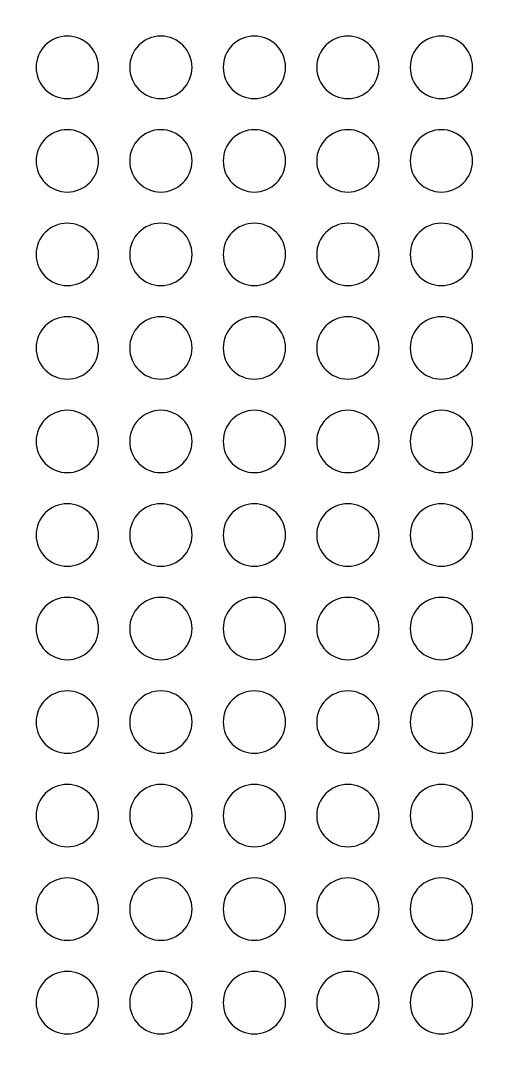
# Model space of a CAD drawing. Header units: centimetres. Extents: x -67.6 to -19.4, y -15.9 to 27.8.
# Drawn here: x -55.972 to -55.214, y -11.168 to -9.518 of the extents above; entities that cross this region are included whole.
import ezdxf

# ---------------------------------------------------------------- set-up
doc = ezdxf.new("R2010")
doc.units = ezdxf.units.CM
doc.header["$MEASUREMENT"] = 0
doc.layers.add('Layer 1', color=7, linetype='Continuous')

msp = doc.modelspace()

# ---------------------------------------------------------------- linework, layer by layer
at = {"layer": 'Layer 1', "color": 250, "lineweight": 25}
for points, knots in [([(-58.79744, -7.8929), (-58.79744, -7.8929), (-52.99744, -7.8929), (-52.99744, -7.8929), (-52.83244, -7.8929), (-52.69744, -8.0279), (-52.69744, -8.19291), (-52.69744, -8.19291), (-52.69744, -13.99289), (-52.69744, -13.99289), (-52.69744, -14.1579), (-52.83244, -14.2929), (-52.99744, -14.2929), (-52.99744, -14.2929), (-58.79744, -14.2929), (-58.79744, -14.2929), (-58.96243, -14.2929), (-59.09744, -14.1579), (-59.09744, -13.99289), (-59.09744, -13.99289), (-59.09744, -8.19291), (-59.09744, -8.19291), (-59.09744, -8.0279), (-58.96243, -7.8929), (-58.79744, -7.8929)], [0, 0, 0, 0, 0.125, 0.125, 0.125, 0.25, 0.25, 0.25, 0.375, 0.375, 0.375, 0.5, 0.5, 0.5, 0.625, 0.625, 0.625, 0.75, 0.75, 0.75, 0.875, 0.875, 0.875, 1, 1, 1, 1]), ([(-55.89744, -9.5429), (-55.86983, -9.5429), (-55.84744, -9.56529), (-55.84744, -9.5929), (-55.84744, -9.62051), (-55.86983, -9.6429), (-55.89744, -9.6429), (-55.92505, -9.6429), (-55.94744, -9.62051), (-55.94744, -9.5929), (-55.94744, -9.56529), (-55.92505, -9.5429), (-55.89744, -9.5429)], [0, 0, 0, 0, 0.25, 0.25, 0.25, 0.5, 0.5, 0.5, 0.75, 0.75, 0.75, 1, 1, 1, 1]), ([(-55.74744, -9.5429), (-55.71983, -9.5429), (-55.69744, -9.56529), (-55.69744, -9.5929), (-55.69744, -9.62051), (-55.71983, -9.6429), (-55.74744, -9.6429), (-55.77505, -9.6429), (-55.79744, -9.62051), (-55.79744, -9.5929), (-55.79744, -9.56529), (-55.77505, -9.5429), (-55.74744, -9.5429)], [0, 0, 0, 0, 0.25, 0.25, 0.25, 0.5, 0.5, 0.5, 0.75, 0.75, 0.75, 1, 1, 1, 1]), ([(-55.59744, -9.5429), (-55.56983, -9.5429), (-55.54744, -9.56529), (-55.54744, -9.5929), (-55.54744, -9.62051), (-55.56983, -9.6429), (-55.59744, -9.6429), (-55.62505, -9.6429), (-55.64744, -9.62051), (-55.64744, -9.5929), (-55.64744, -9.56529), (-55.62505, -9.5429), (-55.59744, -9.5429)], [0, 0, 0, 0, 0.25, 0.25, 0.25, 0.5, 0.5, 0.5, 0.75, 0.75, 0.75, 1, 1, 1, 1]), ([(-55.44744, -9.5429), (-55.41983, -9.5429), (-55.39744, -9.56529), (-55.39744, -9.5929), (-55.39744, -9.62051), (-55.41983, -9.6429), (-55.44744, -9.6429), (-55.47505, -9.6429), (-55.49744, -9.62051), (-55.49744, -9.5929), (-55.49744, -9.56529), (-55.47505, -9.5429), (-55.44744, -9.5429)], [0, 0, 0, 0, 0.25, 0.25, 0.25, 0.5, 0.5, 0.5, 0.75, 0.75, 0.75, 1, 1, 1, 1]), ([(-55.29744, -9.5429), (-55.26983, -9.5429), (-55.24744, -9.56529), (-55.24744, -9.5929), (-55.24744, -9.62051), (-55.26983, -9.6429), (-55.29744, -9.6429), (-55.32505, -9.6429), (-55.34744, -9.62051), (-55.34744, -9.5929), (-55.34744, -9.56529), (-55.32505, -9.5429), (-55.29744, -9.5429)], [0, 0, 0, 0, 0.25, 0.25, 0.25, 0.5, 0.5, 0.5, 0.75, 0.75, 0.75, 1, 1, 1, 1]), ([(-55.89744, -9.6929), (-55.86983, -9.6929), (-55.84744, -9.71529), (-55.84744, -9.7429), (-55.84744, -9.77051), (-55.86983, -9.7929), (-55.89744, -9.7929), (-55.92505, -9.7929), (-55.94744, -9.77051), (-55.94744, -9.7429), (-55.94744, -9.71529), (-55.92505, -9.6929), (-55.89744, -9.6929)], [0, 0, 0, 0, 0.25, 0.25, 0.25, 0.5, 0.5, 0.5, 0.75, 0.75, 0.75, 1, 1, 1, 1]), ([(-55.74744, -9.6929), (-55.71983, -9.6929), (-55.69744, -9.71529), (-55.69744, -9.7429), (-55.69744, -9.77051), (-55.71983, -9.7929), (-55.74744, -9.7929), (-55.77505, -9.7929), (-55.79744, -9.77051), (-55.79744, -9.7429), (-55.79744, -9.71529), (-55.77505, -9.6929), (-55.74744, -9.6929)], [0, 0, 0, 0, 0.25, 0.25, 0.25, 0.5, 0.5, 0.5, 0.75, 0.75, 0.75, 1, 1, 1, 1]), ([(-55.59744, -9.6929), (-55.56983, -9.6929), (-55.54744, -9.71529), (-55.54744, -9.7429), (-55.54744, -9.77051), (-55.56983, -9.7929), (-55.59744, -9.7929), (-55.62505, -9.7929), (-55.64744, -9.77051), (-55.64744, -9.7429), (-55.64744, -9.71529), (-55.62505, -9.6929), (-55.59744, -9.6929)], [0, 0, 0, 0, 0.25, 0.25, 0.25, 0.5, 0.5, 0.5, 0.75, 0.75, 0.75, 1, 1, 1, 1]), ([(-55.44744, -9.6929), (-55.41983, -9.6929), (-55.39744, -9.71529), (-55.39744, -9.7429), (-55.39744, -9.77051), (-55.41983, -9.7929), (-55.44744, -9.7929), (-55.47505, -9.7929), (-55.49744, -9.77051), (-55.49744, -9.7429), (-55.49744, -9.71529), (-55.47505, -9.6929), (-55.44744, -9.6929)], [0, 0, 0, 0, 0.25, 0.25, 0.25, 0.5, 0.5, 0.5, 0.75, 0.75, 0.75, 1, 1, 1, 1]), ([(-55.29744, -9.6929), (-55.26983, -9.6929), (-55.24744, -9.71529), (-55.24744, -9.7429), (-55.24744, -9.77051), (-55.26983, -9.7929), (-55.29744, -9.7929), (-55.32505, -9.7929), (-55.34744, -9.77051), (-55.34744, -9.7429), (-55.34744, -9.71529), (-55.32505, -9.6929), (-55.29744, -9.6929)], [0, 0, 0, 0, 0.25, 0.25, 0.25, 0.5, 0.5, 0.5, 0.75, 0.75, 0.75, 1, 1, 1, 1]), ([(-55.89744, -9.8429), (-55.86983, -9.8429), (-55.84744, -9.86529), (-55.84744, -9.8929), (-55.84744, -9.92051), (-55.86983, -9.9429), (-55.89744, -9.9429), (-55.92505, -9.9429), (-55.94744, -9.92051), (-55.94744, -9.8929), (-55.94744, -9.86529), (-55.92505, -9.8429), (-55.89744, -9.8429)], [0, 0, 0, 0, 0.25, 0.25, 0.25, 0.5, 0.5, 0.5, 0.75, 0.75, 0.75, 1, 1, 1, 1]), ([(-55.74744, -9.8429), (-55.71983, -9.8429), (-55.69744, -9.86529), (-55.69744, -9.8929), (-55.69744, -9.92051), (-55.71983, -9.9429), (-55.74744, -9.9429), (-55.77505, -9.9429), (-55.79744, -9.92051), (-55.79744, -9.8929), (-55.79744, -9.86529), (-55.77505, -9.8429), (-55.74744, -9.8429)], [0, 0, 0, 0, 0.25, 0.25, 0.25, 0.5, 0.5, 0.5, 0.75, 0.75, 0.75, 1, 1, 1, 1]), ([(-55.59744, -9.8429), (-55.56983, -9.8429), (-55.54744, -9.86529), (-55.54744, -9.8929), (-55.54744, -9.92051), (-55.56983, -9.9429), (-55.59744, -9.9429), (-55.62505, -9.9429), (-55.64744, -9.92051), (-55.64744, -9.8929), (-55.64744, -9.86529), (-55.62505, -9.8429), (-55.59744, -9.8429)], [0, 0, 0, 0, 0.25, 0.25, 0.25, 0.5, 0.5, 0.5, 0.75, 0.75, 0.75, 1, 1, 1, 1]), ([(-55.44744, -9.8429), (-55.41983, -9.8429), (-55.39744, -9.86529), (-55.39744, -9.8929), (-55.39744, -9.92051), (-55.41983, -9.9429), (-55.44744, -9.9429), (-55.47505, -9.9429), (-55.49744, -9.92051), (-55.49744, -9.8929), (-55.49744, -9.86529), (-55.47505, -9.8429), (-55.44744, -9.8429)], [0, 0, 0, 0, 0.25, 0.25, 0.25, 0.5, 0.5, 0.5, 0.75, 0.75, 0.75, 1, 1, 1, 1]), ([(-55.29744, -9.8429), (-55.26983, -9.8429), (-55.24744, -9.86529), (-55.24744, -9.8929), (-55.24744, -9.92051), (-55.26983, -9.9429), (-55.29744, -9.9429), (-55.32505, -9.9429), (-55.34744, -9.92051), (-55.34744, -9.8929), (-55.34744, -9.86529), (-55.32505, -9.8429), (-55.29744, -9.8429)], [0, 0, 0, 0, 0.25, 0.25, 0.25, 0.5, 0.5, 0.5, 0.75, 0.75, 0.75, 1, 1, 1, 1]), ([(-55.89744, -9.9929), (-55.86983, -9.9929), (-55.84744, -10.01529), (-55.84744, -10.0429), (-55.84744, -10.07051), (-55.86983, -10.0929), (-55.89744, -10.0929), (-55.92505, -10.0929), (-55.94744, -10.07051), (-55.94744, -10.0429), (-55.94744, -10.01529), (-55.92505, -9.9929), (-55.89744, -9.9929)], [0, 0, 0, 0, 0.25, 0.25, 0.25, 0.5, 0.5, 0.5, 0.75, 0.75, 0.75, 1, 1, 1, 1]), ([(-55.74744, -9.9929), (-55.71983, -9.9929), (-55.69744, -10.01529), (-55.69744, -10.0429), (-55.69744, -10.07051), (-55.71983, -10.0929), (-55.74744, -10.0929), (-55.77505, -10.0929), (-55.79744, -10.07051), (-55.79744, -10.0429), (-55.79744, -10.01529), (-55.77505, -9.9929), (-55.74744, -9.9929)], [0, 0, 0, 0, 0.25, 0.25, 0.25, 0.5, 0.5, 0.5, 0.75, 0.75, 0.75, 1, 1, 1, 1]), ([(-55.59744, -9.9929), (-55.56983, -9.9929), (-55.54744, -10.01529), (-55.54744, -10.0429), (-55.54744, -10.07051), (-55.56983, -10.0929), (-55.59744, -10.0929), (-55.62505, -10.0929), (-55.64744, -10.07051), (-55.64744, -10.0429), (-55.64744, -10.01529), (-55.62505, -9.9929), (-55.59744, -9.9929)], [0, 0, 0, 0, 0.25, 0.25, 0.25, 0.5, 0.5, 0.5, 0.75, 0.75, 0.75, 1, 1, 1, 1]), ([(-55.44744, -9.9929), (-55.41983, -9.9929), (-55.39744, -10.01529), (-55.39744, -10.0429), (-55.39744, -10.07051), (-55.41983, -10.0929), (-55.44744, -10.0929), (-55.47505, -10.0929), (-55.49744, -10.07051), (-55.49744, -10.0429), (-55.49744, -10.01529), (-55.47505, -9.9929), (-55.44744, -9.9929)], [0, 0, 0, 0, 0.25, 0.25, 0.25, 0.5, 0.5, 0.5, 0.75, 0.75, 0.75, 1, 1, 1, 1]), ([(-55.29744, -9.9929), (-55.26983, -9.9929), (-55.24744, -10.01529), (-55.24744, -10.0429), (-55.24744, -10.07051), (-55.26983, -10.0929), (-55.29744, -10.0929), (-55.32505, -10.0929), (-55.34744, -10.07051), (-55.34744, -10.0429), (-55.34744, -10.01529), (-55.32505, -9.9929), (-55.29744, -9.9929)], [0, 0, 0, 0, 0.25, 0.25, 0.25, 0.5, 0.5, 0.5, 0.75, 0.75, 0.75, 1, 1, 1, 1]), ([(-55.89744, -10.1429), (-55.86983, -10.1429), (-55.84744, -10.16529), (-55.84744, -10.1929), (-55.84744, -10.22051), (-55.86983, -10.2429), (-55.89744, -10.2429), (-55.92505, -10.2429), (-55.94744, -10.22051), (-55.94744, -10.1929), (-55.94744, -10.16529), (-55.92505, -10.1429), (-55.89744, -10.1429)], [0, 0, 0, 0, 0.25, 0.25, 0.25, 0.5, 0.5, 0.5, 0.75, 0.75, 0.75, 1, 1, 1, 1]), ([(-55.74744, -10.1429), (-55.71983, -10.1429), (-55.69744, -10.16529), (-55.69744, -10.1929), (-55.69744, -10.22051), (-55.71983, -10.2429), (-55.74744, -10.2429), (-55.77505, -10.2429), (-55.79744, -10.22051), (-55.79744, -10.1929), (-55.79744, -10.16529), (-55.77505, -10.1429), (-55.74744, -10.1429)], [0, 0, 0, 0, 0.25, 0.25, 0.25, 0.5, 0.5, 0.5, 0.75, 0.75, 0.75, 1, 1, 1, 1]), ([(-55.59744, -10.1429), (-55.56983, -10.1429), (-55.54744, -10.16529), (-55.54744, -10.1929), (-55.54744, -10.22051), (-55.56983, -10.2429), (-55.59744, -10.2429), (-55.62505, -10.2429), (-55.64744, -10.22051), (-55.64744, -10.1929), (-55.64744, -10.16529), (-55.62505, -10.1429), (-55.59744, -10.1429)], [0, 0, 0, 0, 0.25, 0.25, 0.25, 0.5, 0.5, 0.5, 0.75, 0.75, 0.75, 1, 1, 1, 1]), ([(-55.44744, -10.1429), (-55.41983, -10.1429), (-55.39744, -10.16529), (-55.39744, -10.1929), (-55.39744, -10.22051), (-55.41983, -10.2429), (-55.44744, -10.2429), (-55.47505, -10.2429), (-55.49744, -10.22051), (-55.49744, -10.1929), (-55.49744, -10.16529), (-55.47505, -10.1429), (-55.44744, -10.1429)], [0, 0, 0, 0, 0.25, 0.25, 0.25, 0.5, 0.5, 0.5, 0.75, 0.75, 0.75, 1, 1, 1, 1]), ([(-55.29744, -10.1429), (-55.26983, -10.1429), (-55.24744, -10.16529), (-55.24744, -10.1929), (-55.24744, -10.22051), (-55.26983, -10.2429), (-55.29744, -10.2429), (-55.32505, -10.2429), (-55.34744, -10.22051), (-55.34744, -10.1929), (-55.34744, -10.16529), (-55.32505, -10.1429), (-55.29744, -10.1429)], [0, 0, 0, 0, 0.25, 0.25, 0.25, 0.5, 0.5, 0.5, 0.75, 0.75, 0.75, 1, 1, 1, 1]), ([(-55.89744, -10.2929), (-55.86983, -10.2929), (-55.84744, -10.31529), (-55.84744, -10.3429), (-55.84744, -10.37051), (-55.86983, -10.3929), (-55.89744, -10.3929), (-55.92505, -10.3929), (-55.94744, -10.37051), (-55.94744, -10.3429), (-55.94744, -10.31529), (-55.92505, -10.2929), (-55.89744, -10.2929)], [0, 0, 0, 0, 0.25, 0.25, 0.25, 0.5, 0.5, 0.5, 0.75, 0.75, 0.75, 1, 1, 1, 1]), ([(-55.74744, -10.2929), (-55.71983, -10.2929), (-55.69744, -10.31529), (-55.69744, -10.3429), (-55.69744, -10.37051), (-55.71983, -10.3929), (-55.74744, -10.3929), (-55.77505, -10.3929), (-55.79744, -10.37051), (-55.79744, -10.3429), (-55.79744, -10.31529), (-55.77505, -10.2929), (-55.74744, -10.2929)], [0, 0, 0, 0, 0.25, 0.25, 0.25, 0.5, 0.5, 0.5, 0.75, 0.75, 0.75, 1, 1, 1, 1]), ([(-55.59744, -10.2929), (-55.56983, -10.2929), (-55.54744, -10.31529), (-55.54744, -10.3429), (-55.54744, -10.37051), (-55.56983, -10.3929), (-55.59744, -10.3929), (-55.62505, -10.3929), (-55.64744, -10.37051), (-55.64744, -10.3429), (-55.64744, -10.31529), (-55.62505, -10.2929), (-55.59744, -10.2929)], [0, 0, 0, 0, 0.25, 0.25, 0.25, 0.5, 0.5, 0.5, 0.75, 0.75, 0.75, 1, 1, 1, 1]), ([(-55.44744, -10.2929), (-55.41983, -10.2929), (-55.39744, -10.31529), (-55.39744, -10.3429), (-55.39744, -10.37051), (-55.41983, -10.3929), (-55.44744, -10.3929), (-55.47505, -10.3929), (-55.49744, -10.37051), (-55.49744, -10.3429), (-55.49744, -10.31529), (-55.47505, -10.2929), (-55.44744, -10.2929)], [0, 0, 0, 0, 0.25, 0.25, 0.25, 0.5, 0.5, 0.5, 0.75, 0.75, 0.75, 1, 1, 1, 1]), ([(-55.29744, -10.2929), (-55.26983, -10.2929), (-55.24744, -10.31529), (-55.24744, -10.3429), (-55.24744, -10.37051), (-55.26983, -10.3929), (-55.29744, -10.3929), (-55.32505, -10.3929), (-55.34744, -10.37051), (-55.34744, -10.3429), (-55.34744, -10.31529), (-55.32505, -10.2929), (-55.29744, -10.2929)], [0, 0, 0, 0, 0.25, 0.25, 0.25, 0.5, 0.5, 0.5, 0.75, 0.75, 0.75, 1, 1, 1, 1]), ([(-55.89744, -10.4429), (-55.86983, -10.4429), (-55.84744, -10.46529), (-55.84744, -10.4929), (-55.84744, -10.52051), (-55.86983, -10.5429), (-55.89744, -10.5429), (-55.92505, -10.5429), (-55.94744, -10.52051), (-55.94744, -10.4929), (-55.94744, -10.46529), (-55.92505, -10.4429), (-55.89744, -10.4429)], [0, 0, 0, 0, 0.25, 0.25, 0.25, 0.5, 0.5, 0.5, 0.75, 0.75, 0.75, 1, 1, 1, 1]), ([(-55.74744, -10.4429), (-55.71983, -10.4429), (-55.69744, -10.46529), (-55.69744, -10.4929), (-55.69744, -10.52051), (-55.71983, -10.5429), (-55.74744, -10.5429), (-55.77505, -10.5429), (-55.79744, -10.52051), (-55.79744, -10.4929), (-55.79744, -10.46529), (-55.77505, -10.4429), (-55.74744, -10.4429)], [0, 0, 0, 0, 0.25, 0.25, 0.25, 0.5, 0.5, 0.5, 0.75, 0.75, 0.75, 1, 1, 1, 1]), ([(-55.59744, -10.4429), (-55.56983, -10.4429), (-55.54744, -10.46529), (-55.54744, -10.4929), (-55.54744, -10.52051), (-55.56983, -10.5429), (-55.59744, -10.5429), (-55.62505, -10.5429), (-55.64744, -10.52051), (-55.64744, -10.4929), (-55.64744, -10.46529), (-55.62505, -10.4429), (-55.59744, -10.4429)], [0, 0, 0, 0, 0.25, 0.25, 0.25, 0.5, 0.5, 0.5, 0.75, 0.75, 0.75, 1, 1, 1, 1]), ([(-55.44744, -10.4429), (-55.41983, -10.4429), (-55.39744, -10.46529), (-55.39744, -10.4929), (-55.39744, -10.52051), (-55.41983, -10.5429), (-55.44744, -10.5429), (-55.47505, -10.5429), (-55.49744, -10.52051), (-55.49744, -10.4929), (-55.49744, -10.46529), (-55.47505, -10.4429), (-55.44744, -10.4429)], [0, 0, 0, 0, 0.25, 0.25, 0.25, 0.5, 0.5, 0.5, 0.75, 0.75, 0.75, 1, 1, 1, 1]), ([(-55.29744, -10.4429), (-55.26983, -10.4429), (-55.24744, -10.46529), (-55.24744, -10.4929), (-55.24744, -10.52051), (-55.26983, -10.5429), (-55.29744, -10.5429), (-55.32505, -10.5429), (-55.34744, -10.52051), (-55.34744, -10.4929), (-55.34744, -10.46529), (-55.32505, -10.4429), (-55.29744, -10.4429)], [0, 0, 0, 0, 0.25, 0.25, 0.25, 0.5, 0.5, 0.5, 0.75, 0.75, 0.75, 1, 1, 1, 1]), ([(-55.89744, -10.5929), (-55.86983, -10.5929), (-55.84744, -10.61529), (-55.84744, -10.6429), (-55.84744, -10.67051), (-55.86983, -10.6929), (-55.89744, -10.6929), (-55.92505, -10.6929), (-55.94744, -10.67051), (-55.94744, -10.6429), (-55.94744, -10.61529), (-55.92505, -10.5929), (-55.89744, -10.5929)], [0, 0, 0, 0, 0.25, 0.25, 0.25, 0.5, 0.5, 0.5, 0.75, 0.75, 0.75, 1, 1, 1, 1]), ([(-55.74744, -10.5929), (-55.71983, -10.5929), (-55.69744, -10.61529), (-55.69744, -10.6429), (-55.69744, -10.67051), (-55.71983, -10.6929), (-55.74744, -10.6929), (-55.77505, -10.6929), (-55.79744, -10.67051), (-55.79744, -10.6429), (-55.79744, -10.61529), (-55.77505, -10.5929), (-55.74744, -10.5929)], [0, 0, 0, 0, 0.25, 0.25, 0.25, 0.5, 0.5, 0.5, 0.75, 0.75, 0.75, 1, 1, 1, 1]), ([(-55.59744, -10.5929), (-55.56983, -10.5929), (-55.54744, -10.61529), (-55.54744, -10.6429), (-55.54744, -10.67051), (-55.56983, -10.6929), (-55.59744, -10.6929), (-55.62505, -10.6929), (-55.64744, -10.67051), (-55.64744, -10.6429), (-55.64744, -10.61529), (-55.62505, -10.5929), (-55.59744, -10.5929)], [0, 0, 0, 0, 0.25, 0.25, 0.25, 0.5, 0.5, 0.5, 0.75, 0.75, 0.75, 1, 1, 1, 1]), ([(-55.44744, -10.5929), (-55.41983, -10.5929), (-55.39744, -10.61529), (-55.39744, -10.6429), (-55.39744, -10.67051), (-55.41983, -10.6929), (-55.44744, -10.6929), (-55.47505, -10.6929), (-55.49744, -10.67051), (-55.49744, -10.6429), (-55.49744, -10.61529), (-55.47505, -10.5929), (-55.44744, -10.5929)], [0, 0, 0, 0, 0.25, 0.25, 0.25, 0.5, 0.5, 0.5, 0.75, 0.75, 0.75, 1, 1, 1, 1]), ([(-55.29744, -10.5929), (-55.26983, -10.5929), (-55.24744, -10.61529), (-55.24744, -10.6429), (-55.24744, -10.67051), (-55.26983, -10.6929), (-55.29744, -10.6929), (-55.32505, -10.6929), (-55.34744, -10.67051), (-55.34744, -10.6429), (-55.34744, -10.61529), (-55.32505, -10.5929), (-55.29744, -10.5929)], [0, 0, 0, 0, 0.25, 0.25, 0.25, 0.5, 0.5, 0.5, 0.75, 0.75, 0.75, 1, 1, 1, 1]), ([(-55.89744, -10.7429), (-55.86983, -10.7429), (-55.84744, -10.76529), (-55.84744, -10.7929), (-55.84744, -10.82051), (-55.86983, -10.8429), (-55.89744, -10.8429), (-55.92505, -10.8429), (-55.94744, -10.82051), (-55.94744, -10.7929), (-55.94744, -10.76529), (-55.92505, -10.7429), (-55.89744, -10.7429)], [0, 0, 0, 0, 0.25, 0.25, 0.25, 0.5, 0.5, 0.5, 0.75, 0.75, 0.75, 1, 1, 1, 1]), ([(-55.74744, -10.7429), (-55.71983, -10.7429), (-55.69744, -10.76529), (-55.69744, -10.7929), (-55.69744, -10.82051), (-55.71983, -10.8429), (-55.74744, -10.8429), (-55.77505, -10.8429), (-55.79744, -10.82051), (-55.79744, -10.7929), (-55.79744, -10.76529), (-55.77505, -10.7429), (-55.74744, -10.7429)], [0, 0, 0, 0, 0.25, 0.25, 0.25, 0.5, 0.5, 0.5, 0.75, 0.75, 0.75, 1, 1, 1, 1]), ([(-55.59744, -10.7429), (-55.56983, -10.7429), (-55.54744, -10.76529), (-55.54744, -10.7929), (-55.54744, -10.82051), (-55.56983, -10.8429), (-55.59744, -10.8429), (-55.62505, -10.8429), (-55.64744, -10.82051), (-55.64744, -10.7929), (-55.64744, -10.76529), (-55.62505, -10.7429), (-55.59744, -10.7429)], [0, 0, 0, 0, 0.25, 0.25, 0.25, 0.5, 0.5, 0.5, 0.75, 0.75, 0.75, 1, 1, 1, 1]), ([(-55.44744, -10.7429), (-55.41983, -10.7429), (-55.39744, -10.76529), (-55.39744, -10.7929), (-55.39744, -10.82051), (-55.41983, -10.8429), (-55.44744, -10.8429), (-55.47505, -10.8429), (-55.49744, -10.82051), (-55.49744, -10.7929), (-55.49744, -10.76529), (-55.47505, -10.7429), (-55.44744, -10.7429)], [0, 0, 0, 0, 0.25, 0.25, 0.25, 0.5, 0.5, 0.5, 0.75, 0.75, 0.75, 1, 1, 1, 1]), ([(-55.29744, -10.7429), (-55.26983, -10.7429), (-55.24744, -10.76529), (-55.24744, -10.7929), (-55.24744, -10.82051), (-55.26983, -10.8429), (-55.29744, -10.8429), (-55.32505, -10.8429), (-55.34744, -10.82051), (-55.34744, -10.7929), (-55.34744, -10.76529), (-55.32505, -10.7429), (-55.29744, -10.7429)], [0, 0, 0, 0, 0.25, 0.25, 0.25, 0.5, 0.5, 0.5, 0.75, 0.75, 0.75, 1, 1, 1, 1]), ([(-55.89744, -10.8929), (-55.86983, -10.8929), (-55.84744, -10.91529), (-55.84744, -10.9429), (-55.84744, -10.97051), (-55.86983, -10.9929), (-55.89744, -10.9929), (-55.92505, -10.9929), (-55.94744, -10.97051), (-55.94744, -10.9429), (-55.94744, -10.91529), (-55.92505, -10.8929), (-55.89744, -10.8929)], [0, 0, 0, 0, 0.25, 0.25, 0.25, 0.5, 0.5, 0.5, 0.75, 0.75, 0.75, 1, 1, 1, 1]), ([(-55.74744, -10.8929), (-55.71983, -10.8929), (-55.69744, -10.91529), (-55.69744, -10.9429), (-55.69744, -10.97051), (-55.71983, -10.9929), (-55.74744, -10.9929), (-55.77505, -10.9929), (-55.79744, -10.97051), (-55.79744, -10.9429), (-55.79744, -10.91529), (-55.77505, -10.8929), (-55.74744, -10.8929)], [0, 0, 0, 0, 0.25, 0.25, 0.25, 0.5, 0.5, 0.5, 0.75, 0.75, 0.75, 1, 1, 1, 1]), ([(-55.59744, -10.8929), (-55.56983, -10.8929), (-55.54744, -10.91529), (-55.54744, -10.9429), (-55.54744, -10.97051), (-55.56983, -10.9929), (-55.59744, -10.9929), (-55.62505, -10.9929), (-55.64744, -10.97051), (-55.64744, -10.9429), (-55.64744, -10.91529), (-55.62505, -10.8929), (-55.59744, -10.8929)], [0, 0, 0, 0, 0.25, 0.25, 0.25, 0.5, 0.5, 0.5, 0.75, 0.75, 0.75, 1, 1, 1, 1]), ([(-55.44744, -10.8929), (-55.41983, -10.8929), (-55.39744, -10.91529), (-55.39744, -10.9429), (-55.39744, -10.97051), (-55.41983, -10.9929), (-55.44744, -10.9929), (-55.47505, -10.9929), (-55.49744, -10.97051), (-55.49744, -10.9429), (-55.49744, -10.91529), (-55.47505, -10.8929), (-55.44744, -10.8929)], [0, 0, 0, 0, 0.25, 0.25, 0.25, 0.5, 0.5, 0.5, 0.75, 0.75, 0.75, 1, 1, 1, 1]), ([(-55.29744, -10.8929), (-55.26983, -10.8929), (-55.24744, -10.91529), (-55.24744, -10.9429), (-55.24744, -10.97051), (-55.26983, -10.9929), (-55.29744, -10.9929), (-55.32505, -10.9929), (-55.34744, -10.97051), (-55.34744, -10.9429), (-55.34744, -10.91529), (-55.32505, -10.8929), (-55.29744, -10.8929)], [0, 0, 0, 0, 0.25, 0.25, 0.25, 0.5, 0.5, 0.5, 0.75, 0.75, 0.75, 1, 1, 1, 1]), ([(-55.89744, -11.0429), (-55.86983, -11.0429), (-55.84744, -11.06529), (-55.84744, -11.0929), (-55.84744, -11.12051), (-55.86983, -11.1429), (-55.89744, -11.1429), (-55.92505, -11.1429), (-55.94744, -11.12051), (-55.94744, -11.0929), (-55.94744, -11.06529), (-55.92505, -11.0429), (-55.89744, -11.0429)], [0, 0, 0, 0, 0.25, 0.25, 0.25, 0.5, 0.5, 0.5, 0.75, 0.75, 0.75, 1, 1, 1, 1]), ([(-55.74744, -11.0429), (-55.71983, -11.0429), (-55.69744, -11.06529), (-55.69744, -11.0929), (-55.69744, -11.12051), (-55.71983, -11.1429), (-55.74744, -11.1429), (-55.77505, -11.1429), (-55.79744, -11.12051), (-55.79744, -11.0929), (-55.79744, -11.06529), (-55.77505, -11.0429), (-55.74744, -11.0429)], [0, 0, 0, 0, 0.25, 0.25, 0.25, 0.5, 0.5, 0.5, 0.75, 0.75, 0.75, 1, 1, 1, 1]), ([(-55.59744, -11.0429), (-55.56983, -11.0429), (-55.54744, -11.06529), (-55.54744, -11.0929), (-55.54744, -11.12051), (-55.56983, -11.1429), (-55.59744, -11.1429), (-55.62505, -11.1429), (-55.64744, -11.12051), (-55.64744, -11.0929), (-55.64744, -11.06529), (-55.62505, -11.0429), (-55.59744, -11.0429)], [0, 0, 0, 0, 0.25, 0.25, 0.25, 0.5, 0.5, 0.5, 0.75, 0.75, 0.75, 1, 1, 1, 1]), ([(-55.44744, -11.0429), (-55.41983, -11.0429), (-55.39744, -11.06529), (-55.39744, -11.0929), (-55.39744, -11.12051), (-55.41983, -11.1429), (-55.44744, -11.1429), (-55.47505, -11.1429), (-55.49744, -11.12051), (-55.49744, -11.0929), (-55.49744, -11.06529), (-55.47505, -11.0429), (-55.44744, -11.0429)], [0, 0, 0, 0, 0.25, 0.25, 0.25, 0.5, 0.5, 0.5, 0.75, 0.75, 0.75, 1, 1, 1, 1]), ([(-55.29744, -11.0429), (-55.26983, -11.0429), (-55.24744, -11.06529), (-55.24744, -11.0929), (-55.24744, -11.12051), (-55.26983, -11.1429), (-55.29744, -11.1429), (-55.32505, -11.1429), (-55.34744, -11.12051), (-55.34744, -11.0929), (-55.34744, -11.06529), (-55.32505, -11.0429), (-55.29744, -11.0429)], [0, 0, 0, 0, 0.25, 0.25, 0.25, 0.5, 0.5, 0.5, 0.75, 0.75, 0.75, 1, 1, 1, 1])]:
    msp.add_open_spline(points, degree=3, knots=knots, dxfattribs=at)

doc.saveas('drawing.dxf')
